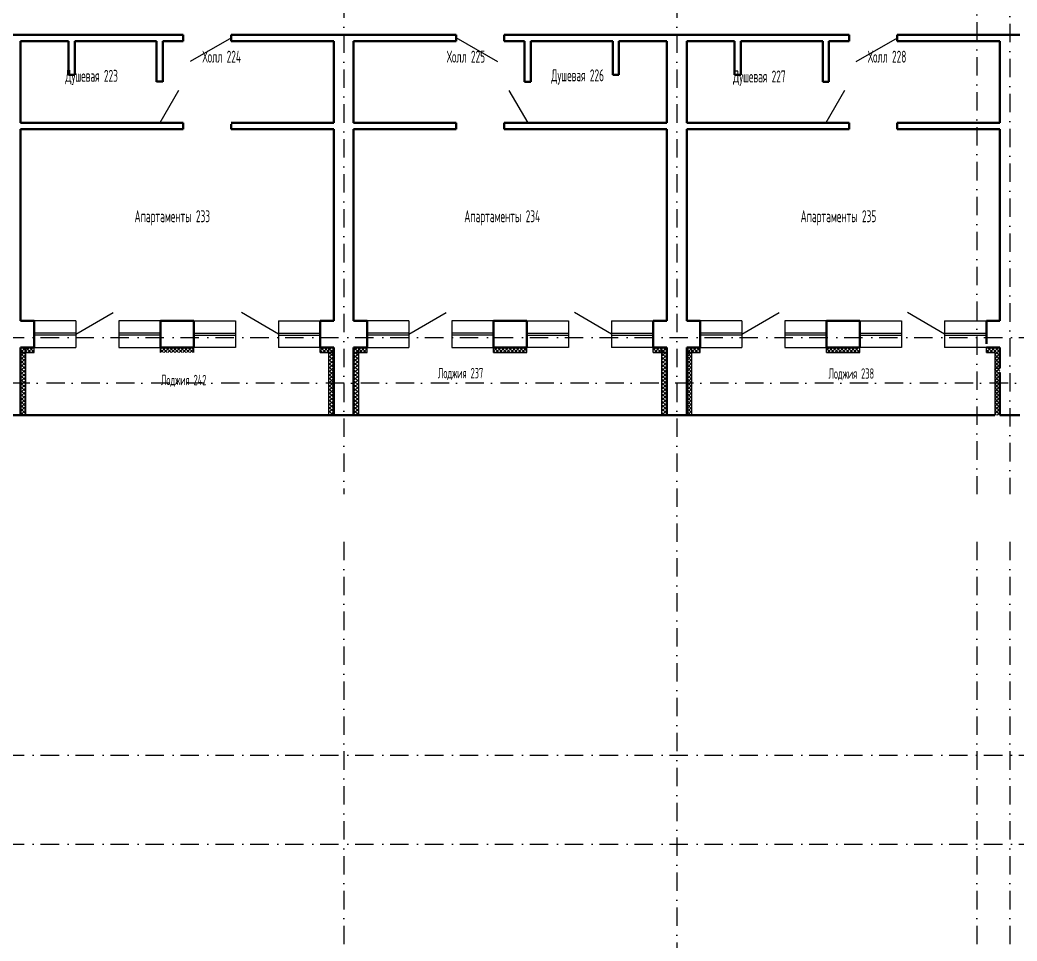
# Model space of a CAD drawing. Extents: x -1560602 to 321118, y -2308202 to -430103.
# Drawn here: x -1522153 to -1503020, y -2129783 to -2112099 of the extents above; entities that cross this region are included whole.
import ezdxf

# ---------------------------------------------------------------- set-up
doc = ezdxf.new("R2010")
doc.units = 0
doc.header["$MEASUREMENT"] = 0
doc.linetypes.add('Dot & Dashed', pattern=[670.277762, 352.777767, -176.388884, 0, -141.111112])
doc.linetypes.add('Штрихпунктирная', pattern=[0.670278, 0.352778, -0.176389, 0, -0.141111])
for name, color, linetype in [('Оси', 253, 'Dot & Dashed'), ('отделка', 240, 'CONTINUOUS'), ('Текст', 7, 'CONTINUOUS'), ('Утеплитель', 6, 'CONTINUOUS')]:
    doc.layers.add(name, color=color, linetype=linetype)
doc.layers.add('стены', color=5, linetype='CONTINUOUS', lineweight=50)
doc.styles.get("Standard").update_dxf_attribs({"font": 'spds.shx', "width": 0.7, "height": 250})

msp = doc.modelspace()

# ---------------------------------------------------------------- linework, layer by layer
at = {"layer": 'Оси', "color": 0, "linetype": 'Штрихпунктирная', "lineweight": -3, "ltscale": 1000}
for p, q in [((-1503789.3, -2077284.8), (-1503789.3, -2121201.6)), ((-1515939.3, -2106344.8), (-1515939.3, -2121201.6)), ((-1515939.3, -2106344.8), (-1515939.3, -2121201.6)), ((-1509549.3, -2106344.8), (-1509549.3, -2132549.8)), ((-1503159.3, -2109494.5), (-1503159.3, -2121201.6)), ((-1556614.6, -2118194.8), (-1502159.3, -2118194.8)), ((-1497159.3, -2119074.8), (-1556614.5, -2119074.8)), ((-1515939.3, -2122118), (-1515939.3, -2132549.8)), ((-1515939.3, -2122118), (-1515939.3, -2132549.8)), ((-1503789.3, -2122118), (-1503789.3, -2132576.5)), ((-1503159.3, -2122118), (-1503159.3, -2132561.7)), ((-1556614.6, -2126214.8), (-1479114.3, -2126214.8)), ((-1556614.6, -2127924.8), (-1479114.3, -2127924.8))]:
    msp.add_line(p, q, dxfattribs=at)
at = {"layer": 'отделка', "color": 0, "ltscale": 100}
for p, q in [((-1518090.7, -2112439.5), (-1518887.4, -2112899.5)), ((-1512982.6, -2112904.5), (-1513779.3, -2112444.5)), ((-1505319.3, -2112446.4), (-1506116.1, -2112906.4)), ((-1519110.5, -2113456.9), (-1519470.9, -2114074.5)), ((-1512769.7, -2113456.9), (-1512409.3, -2114074.5)), ((-1506330.5, -2113456.9), (-1506690.9, -2114074.5)), ((-1521079.3, -2118129.8), (-1520364.8, -2117717.3)), ((-1517189.3, -2118129.8), (-1517903.8, -2117717.3)), ((-1514689.3, -2118129.8), (-1513974.8, -2117717.3)), ((-1510799.3, -2118129.8), (-1511513.8, -2117717.3)), ((-1508299.3, -2118129.8), (-1507584.8, -2117717.3)), ((-1504409.3, -2118129.8), (-1505123.8, -2117717.3)), ((-1521079.3, -2117874.8), (-1521879.3, -2117874.8)), ((-1521079.3, -2117874.8), (-1521079.3, -2118384.8)), ((-1520254.3, -2117874.8), (-1520254.3, -2118384.8)), ((-1519454.3, -2117874.8), (-1520254.3, -2117874.8)), ((-1518814.3, -2117874.8), (-1518014.3, -2117874.8)), ((-1518014.3, -2117874.8), (-1518014.3, -2118384.8)), ((-1517189.3, -2117874.8), (-1517189.3, -2118384.8)), ((-1517189.3, -2117874.8), (-1516389.3, -2117874.8)), ((-1514689.3, -2117874.8), (-1515489.3, -2117874.8)), ((-1514689.3, -2117874.8), (-1514689.3, -2118384.8)), ((-1513864.3, -2117874.8), (-1513864.3, -2118384.8)), ((-1513064.3, -2117874.8), (-1513864.3, -2117874.8)), ((-1512424.3, -2117874.8), (-1511624.3, -2117874.8)), ((-1511624.3, -2117874.8), (-1511624.3, -2118384.8)), ((-1510799.3, -2117874.8), (-1510799.3, -2118384.8)), ((-1510799.3, -2117874.8), (-1509999.3, -2117874.8)), ((-1508299.3, -2117874.8), (-1509099.3, -2117874.8)), ((-1508299.3, -2117874.8), (-1508299.3, -2118384.8)), ((-1507474.3, -2117874.8), (-1507474.3, -2118384.8)), ((-1506674.3, -2117874.8), (-1507474.3, -2117874.8)), ((-1506034.3, -2117874.8), (-1505234.3, -2117874.8)), ((-1505234.3, -2117874.8), (-1505234.3, -2118384.8)), ((-1504409.3, -2117874.8), (-1504409.3, -2118384.8)), ((-1504409.3, -2117874.8), (-1503609.3, -2117874.8)), ((-1521079.3, -2118109.8), (-1521879.3, -2118109.8)), ((-1521079.3, -2118149.8), (-1521879.3, -2118149.8)), ((-1519454.3, -2118109.8), (-1520254.3, -2118109.8)), ((-1519454.3, -2118149.8), (-1520254.3, -2118149.8)), ((-1518814.3, -2118109.8), (-1518014.3, -2118109.8)), ((-1518814.3, -2118149.8), (-1518014.3, -2118149.8)), ((-1517189.3, -2118109.8), (-1516389.3, -2118109.8)), ((-1517189.3, -2118149.8), (-1516389.3, -2118149.8)), ((-1514689.3, -2118109.8), (-1515489.3, -2118109.8)), ((-1514689.3, -2118149.8), (-1515489.3, -2118149.8)), ((-1513064.3, -2118109.8), (-1513864.3, -2118109.8)), ((-1513064.3, -2118149.8), (-1513864.3, -2118149.8)), ((-1512424.3, -2118109.8), (-1511624.3, -2118109.8)), ((-1512424.3, -2118149.8), (-1511624.3, -2118149.8)), ((-1510799.3, -2118109.8), (-1509999.3, -2118109.8)), ((-1510799.3, -2118149.8), (-1509999.3, -2118149.8)), ((-1508299.3, -2118109.8), (-1509099.3, -2118109.8)), ((-1508299.3, -2118149.8), (-1509099.3, -2118149.8)), ((-1506674.3, -2118109.8), (-1507474.3, -2118109.8)), ((-1506674.3, -2118149.8), (-1507474.3, -2118149.8)), ((-1506034.3, -2118109.8), (-1505234.3, -2118109.8)), ((-1506034.3, -2118149.8), (-1505234.3, -2118149.8)), ((-1504409.3, -2118109.8), (-1503609.3, -2118109.8)), ((-1504409.3, -2118149.8), (-1503609.3, -2118149.8)), ((-1521879.3, -2118384.8), (-1521079.3, -2118384.8)), ((-1520254.3, -2118384.8), (-1519454.3, -2118384.8)), ((-1518014.3, -2118384.8), (-1518814.3, -2118384.8)), ((-1516389.3, -2118384.8), (-1517189.3, -2118384.8)), ((-1515489.3, -2118384.8), (-1514689.3, -2118384.8)), ((-1513864.3, -2118384.8), (-1513064.3, -2118384.8)), ((-1511624.3, -2118384.8), (-1512424.3, -2118384.8)), ((-1509999.3, -2118384.8), (-1510799.3, -2118384.8)), ((-1509099.3, -2118384.8), (-1508299.3, -2118384.8)), ((-1507474.3, -2118384.8), (-1506674.3, -2118384.8)), ((-1505234.3, -2118384.8), (-1506034.3, -2118384.8)), ((-1503609.3, -2118384.8), (-1504409.3, -2118384.8))]:
    msp.add_line(p, q, dxfattribs=at)
at = {"layer": 'стены', "color": 0, "linetype": 'Continuous'}
for p, q in [((-1522139.3, -2112384.5), (-1525639.3, -2112384.5)), ((-1519019.3, -2112384.5), (-1522139.3, -2112384.5)), ((-1516129.3, -2112384.5), (-1518099.3, -2112384.5)), ((-1513779.3, -2112384.5), (-1516129.3, -2112384.5)), ((-1516129.3, -2112384.5), (-1516129.3, -2112384.5)), ((-1509739.3, -2112384.5), (-1512859.3, -2112384.5)), ((-1506239.3, -2112384.5), (-1509739.3, -2112384.5)), ((-1502969.3, -2112384.5), (-1505319.3, -2112384.5)), ((-1522139.3, -2114074.5), (-1522139.3, -2112504.5)), ((-1522139.3, -2112504.5), (-1521219.3, -2112504.5)), ((-1522139.3, -2114051.5), (-1522139.3, -2112527.5)), ((-1521242.3, -2112504.5), (-1522116.3, -2112504.5)), ((-1521219.3, -2112504.5), (-1521219.3, -2113154.5)), ((-1521099.3, -2113154.5), (-1521099.3, -2112504.5)), ((-1521099.3, -2112504.5), (-1519529.3, -2112504.5)), ((-1519529.3, -2112504.5), (-1519529.3, -2113284.5)), ((-1519409.3, -2113284.5), (-1519409.3, -2112504.5)), ((-1519409.3, -2112504.5), (-1519019.3, -2112504.5)), ((-1518099.3, -2112504.5), (-1516129.3, -2112504.5)), ((-1516129.3, -2112504.5), (-1516129.3, -2114074.5)), ((-1515749.3, -2112504.5), (-1513779.3, -2112504.5)), ((-1515749.3, -2114074.5), (-1515749.3, -2112504.5)), ((-1512859.3, -2112504.5), (-1512469.3, -2112504.5)), ((-1512469.3, -2112504.5), (-1512469.3, -2113284.5)), ((-1512349.3, -2113284.5), (-1512349.3, -2112504.5)), ((-1512349.3, -2112504.5), (-1510779.3, -2112504.5)), ((-1510779.3, -2112504.5), (-1510779.3, -2113154.5)), ((-1510659.3, -2113154.5), (-1510659.3, -2112504.5)), ((-1510659.3, -2112504.5), (-1509739.3, -2112504.5)), ((-1510636.4, -2112504.5), (-1509762.4, -2112504.5)), ((-1509739.4, -2114051.5), (-1509739.4, -2112527.5)), ((-1509739.3, -2112504.5), (-1509739.3, -2114074.5)), ((-1509359.3, -2114074.5), (-1509359.3, -2112504.5)), ((-1509359.3, -2112504.5), (-1508439.3, -2112504.5)), ((-1509359.3, -2114051.5), (-1509359.3, -2112527.5)), ((-1508462.3, -2112504.5), (-1509336.3, -2112504.5)), ((-1508439.3, -2112504.5), (-1508439.3, -2113154.5)), ((-1508319.3, -2113154.5), (-1508319.3, -2112504.5)), ((-1508319.3, -2112504.5), (-1506749.3, -2112504.5)), ((-1506749.3, -2112504.5), (-1506749.3, -2113284.5)), ((-1506629.3, -2113284.5), (-1506629.3, -2112504.5)), ((-1506629.3, -2112504.5), (-1506239.3, -2112504.5)), ((-1505319.3, -2112504.5), (-1503349.3, -2112504.5)), ((-1503349.3, -2112504.5), (-1503349.3, -2114074.5)), ((-1521219.3, -2113154.5), (-1521099.3, -2113154.5)), ((-1510779.3, -2113154.5), (-1510659.3, -2113154.5)), ((-1508439.3, -2113154.5), (-1508319.3, -2113154.5)), ((-1519529.3, -2114074.5), (-1522139.3, -2114074.5)), ((-1519019.3, -2114074.5), (-1519529.3, -2114074.5)), ((-1519019.3, -2114099.5), (-1519019.3, -2114074.5)), ((-1519019.3, -2114099.5), (-1519019.3, -2114194.5)), ((-1516129.3, -2114074.5), (-1518099.3, -2114074.5)), ((-1518099.3, -2114099.5), (-1518099.3, -2114194.5)), ((-1513779.3, -2114074.5), (-1515749.3, -2114074.5)), ((-1513779.3, -2114074.5), (-1513779.3, -2114194.5)), ((-1513779.3, -2114074.5), (-1513779.3, -2114074.5)), ((-1509739.3, -2114074.5), (-1512859.3, -2114074.5)), ((-1512469.3, -2114074.5), (-1512859.3, -2114074.5)), ((-1512859.3, -2114074.5), (-1512859.3, -2114194.5)), ((-1512859.3, -2114074.5), (-1512859.3, -2114074.5)), ((-1506749.3, -2114074.5), (-1509359.3, -2114074.5)), ((-1506239.3, -2114074.5), (-1506629.3, -2114074.5)), ((-1506239.3, -2114099.5), (-1506239.3, -2114074.5)), ((-1506239.3, -2114099.5), (-1506239.3, -2114194.5)), ((-1503349.3, -2114074.5), (-1505319.3, -2114074.5)), ((-1505319.3, -2114099.5), (-1505319.3, -2114074.5)), ((-1505319.3, -2114099.5), (-1505319.3, -2114194.5)), ((-1522139.3, -2117874.8), (-1522139.3, -2114194.5)), ((-1522139.3, -2114194.5), (-1519019.3, -2114194.5)), ((-1518099.3, -2114194.5), (-1516129.3, -2114194.5)), ((-1516129.3, -2114194.5), (-1516129.3, -2117874.8)), ((-1515749.3, -2114194.5), (-1513779.3, -2114194.5)), ((-1515749.3, -2117874.8), (-1515749.3, -2114194.5)), ((-1512859.3, -2114194.5), (-1509739.3, -2114194.5)), ((-1509739.3, -2114194.5), (-1509739.3, -2117874.8)), ((-1509359.3, -2117874.8), (-1509359.3, -2114194.5)), ((-1509359.3, -2114194.5), (-1506239.3, -2114194.5)), ((-1505319.3, -2114194.5), (-1503349.3, -2114194.5)), ((-1503349.3, -2114194.5), (-1503349.3, -2117874.8)), ((-1521879.3, -2117874.8), (-1522139.3, -2117874.8)), ((-1521879.3, -2118314.8), (-1521879.3, -2117874.8)), ((-1519454.3, -2118314.8), (-1519454.3, -2117874.8)), ((-1518814.3, -2117874.8), (-1519454.3, -2117874.8)), ((-1518814.3, -2118314.8), (-1518814.3, -2117874.8)), ((-1516389.3, -2118314.8), (-1516389.3, -2117874.8)), ((-1516129.3, -2117874.8), (-1516389.3, -2117874.8)), ((-1515489.3, -2117874.8), (-1515749.3, -2117874.8)), ((-1515489.3, -2118314.8), (-1515489.3, -2117874.8)), ((-1513064.3, -2118314.8), (-1513064.3, -2117874.8)), ((-1512424.3, -2117874.8), (-1513064.3, -2117874.8)), ((-1512424.3, -2118314.8), (-1512424.3, -2117874.8)), ((-1509999.3, -2118314.8), (-1509999.3, -2117874.8)), ((-1509739.3, -2117874.8), (-1509999.3, -2117874.8)), ((-1509099.3, -2117874.8), (-1509359.3, -2117874.8)), ((-1509099.3, -2118314.8), (-1509099.3, -2117874.8)), ((-1506674.3, -2118314.8), (-1506674.3, -2117874.8)), ((-1506034.3, -2117874.8), (-1506674.3, -2117874.8)), ((-1506034.3, -2118314.8), (-1506034.3, -2117874.8)), ((-1503609.3, -2118314.8), (-1503609.3, -2117874.8)), ((-1503349.3, -2117874.8), (-1503609.3, -2117874.8)), ((-1521879.3, -2118384.8), (-1521879.3, -2118314.8)), ((-1521879.3, -2118384.8), (-1521879.3, -2118314.8)), ((-1519454.3, -2118384.8), (-1519454.3, -2118314.8)), ((-1519454.3, -2118384.8), (-1519454.3, -2118314.8)), ((-1518814.3, -2118384.8), (-1518814.3, -2118314.8)), ((-1518814.3, -2118384.8), (-1518814.3, -2118314.8)), ((-1516389.3, -2118384.8), (-1516389.3, -2118314.8)), ((-1516389.3, -2118384.8), (-1516389.3, -2118314.8)), ((-1515489.3, -2118384.8), (-1515489.3, -2118314.8)), ((-1515489.3, -2118384.8), (-1515489.3, -2118314.8)), ((-1513064.3, -2118384.8), (-1513064.3, -2118314.8)), ((-1513064.3, -2118384.8), (-1513064.3, -2118314.8)), ((-1512424.3, -2118384.8), (-1512424.3, -2118314.8)), ((-1512424.3, -2118384.8), (-1512424.3, -2118314.8)), ((-1509999.3, -2118384.8), (-1509999.3, -2118314.8)), ((-1509999.3, -2118384.8), (-1509999.3, -2118314.8)), ((-1509099.3, -2118384.8), (-1509099.3, -2118314.8)), ((-1509099.3, -2118384.8), (-1509099.3, -2118314.8)), ((-1506674.3, -2118384.8), (-1506674.3, -2118314.8)), ((-1506674.3, -2118384.8), (-1506674.3, -2118314.8)), ((-1506034.3, -2118384.8), (-1506034.3, -2118314.8)), ((-1506034.3, -2118384.8), (-1506034.3, -2118314.8)), ((-1522139.3, -2118384.8), (-1522139.3, -2119684.8)), ((-1522139.3, -2118384.8), (-1521879.3, -2118384.8)), ((-1522139.3, -2118384.8), (-1522139.3, -2118384.8)), ((-1519454.3, -2118384.8), (-1518814.3, -2118384.8)), ((-1516389.3, -2118384.8), (-1516129.3, -2118384.8)), ((-1516129.3, -2118384.8), (-1516129.3, -2119684.8)), ((-1516129.3, -2118384.8), (-1516129.3, -2118384.8)), ((-1515749.3, -2118384.8), (-1515749.3, -2119684.8)), ((-1515749.3, -2118384.8), (-1515489.3, -2118384.8)), ((-1515749.3, -2118384.8), (-1515749.3, -2118384.8)), ((-1513064.3, -2118384.8), (-1512424.3, -2118384.8)), ((-1509999.3, -2118384.8), (-1509739.3, -2118384.8)), ((-1509739.3, -2118384.8), (-1509739.3, -2119684.8)), ((-1509359.3, -2118384.8), (-1509359.3, -2119684.8)), ((-1509359.3, -2118384.8), (-1509099.3, -2118384.8)), ((-1506674.3, -2118384.8), (-1506034.3, -2118384.8)), ((-1503609.3, -2118384.8), (-1503349.3, -2118384.8)), ((-1503349.3, -2118384.8), (-1503349.3, -2118784.8)), ((-1503349.3, -2118867.6), (-1503349.3, -2119684.8)), ((-1522619.3, -2119684.8), (-1522039.3, -2119684.8)), ((-1516229.3, -2119684.8), (-1522039.3, -2119684.8)), ((-1516229.3, -2119684.8), (-1515649.3, -2119684.8)), ((-1509839.3, -2119684.8), (-1515649.3, -2119684.8)), ((-1509839.3, -2119684.8), (-1509259.3, -2119684.8)), ((-1503449.3, -2119684.8), (-1509259.3, -2119684.8)), ((-1503349.3, -2119684.8), (-1502969.3, -2119684.8))]:
    msp.add_line(p, q, dxfattribs=at)
at = {"layer": 'стены', "color": 0, "ltscale": 100}
for p, q in [((-1519019.3, -2112384.5), (-1519019.3, -2112504.5)), ((-1518099.3, -2112384.5), (-1518099.3, -2112504.5)), ((-1513779.3, -2112384.5), (-1513779.3, -2112504.5)), ((-1512859.3, -2112384.5), (-1512859.3, -2112504.5)), ((-1506239.3, -2112504.5), (-1506239.3, -2112384.5)), ((-1505319.3, -2112384.5), (-1505319.3, -2112504.5)), ((-1519529.3, -2113284.1), (-1519409.3, -2113284.1)), ((-1512469.3, -2113284.5), (-1512349.3, -2113284.5)), ((-1506749.3, -2113284.5), (-1506629.3, -2113284.5)), ((-1519529.3, -2114074.1), (-1519409.3, -2114074.1)), ((-1512469.3, -2114074.5), (-1512349.3, -2114074.5)), ((-1506749.3, -2114074.5), (-1506629.3, -2114074.5))]:
    msp.add_line(p, q, dxfattribs=at)
at = {"layer": 'Утеплитель', "color": 0, "linetype": 'Continuous'}
for p, q in [((-1522139.3, -2118412.4), (-1522111.7, -2118384.8)), ((-1522139.3, -2118483.1), (-1522041, -2118384.8)), ((-1522139.3, -2118412.4), (-1522111.7, -2118384.8)), ((-1522139.3, -2118483.1), (-1522041, -2118384.8)), ((-1522082.5, -2118484.8), (-1522139.3, -2118427.9)), ((-1522039.3, -2118527.9), (-1522139.3, -2118427.9)), ((-1522139.3, -2118553.8), (-1522039.3, -2118453.8)), ((-1522139.3, -2118484.8), (-1521879.3, -2118484.8)), ((-1522039.3, -2118598.7), (-1522139.3, -2118498.7)), ((-1522139.3, -2118624.5), (-1522039.3, -2118524.5)), ((-1522011.7, -2118484.8), (-1522111.7, -2118384.8)), ((-1522039.3, -2118457.2), (-1522111.7, -2118384.8)), ((-1522070.3, -2118484.8), (-1521970.3, -2118384.8)), ((-1521941, -2118484.8), (-1522041, -2118384.8)), ((-1522039.3, -2118386.5), (-1522041, -2118384.8)), ((-1522039.3, -2119684.8), (-1522039.3, -2118384.8)), ((-1521999.6, -2118484.8), (-1521899.6, -2118384.8)), ((-1521879.3, -2118475.8), (-1521970.3, -2118384.8)), ((-1521928.9, -2118484.8), (-1521879.3, -2118435.2)), ((-1521879.3, -2118405.1), (-1521899.6, -2118384.8)), ((-1521879.3, -2118484.8), (-1521879.3, -2118384.8)), ((-1519454.3, -2118484.8), (-1519454.3, -2118384.8)), ((-1519454.3, -2118414.4), (-1519424.7, -2118384.8)), ((-1519395.5, -2118484.8), (-1519454.3, -2118425.9)), ((-1519454, -2118484.8), (-1519354, -2118384.8)), ((-1519324.7, -2118484.8), (-1519424.7, -2118384.8)), ((-1519383.3, -2118484.8), (-1519283.3, -2118384.8)), ((-1519254, -2118484.8), (-1519354, -2118384.8)), ((-1519312.6, -2118484.8), (-1519212.6, -2118384.8)), ((-1519183.3, -2118484.8), (-1519283.3, -2118384.8)), ((-1519241.9, -2118484.8), (-1519141.9, -2118384.8)), ((-1519112.6, -2118484.8), (-1519212.6, -2118384.8)), ((-1519171.2, -2118484.8), (-1519071.2, -2118384.8)), ((-1519041.9, -2118484.8), (-1519141.9, -2118384.8)), ((-1519100.5, -2118484.8), (-1519000.5, -2118384.8)), ((-1518971.2, -2118484.8), (-1519071.2, -2118384.8)), ((-1519029.8, -2118484.8), (-1518929.8, -2118384.8)), ((-1518900.5, -2118484.8), (-1519000.5, -2118384.8)), ((-1518959.1, -2118484.8), (-1518859.1, -2118384.8)), ((-1518829.8, -2118484.8), (-1518929.8, -2118384.8)), ((-1518888.3, -2118484.8), (-1518814.3, -2118410.8)), ((-1518814.3, -2118429.5), (-1518859.1, -2118384.8)), ((-1518817.6, -2118484.8), (-1518814.3, -2118481.5)), ((-1518814.3, -2118484.8), (-1518814.3, -2118384.8)), ((-1516389.3, -2118484.8), (-1516389.3, -2118384.8)), ((-1516389.3, -2118389.9), (-1516384.2, -2118384.8)), ((-1516389.3, -2118460.6), (-1516313.5, -2118384.8)), ((-1516354.9, -2118484.8), (-1516389.3, -2118450.4)), ((-1516389.3, -2118484.8), (-1516129.3, -2118484.8)), ((-1516284.2, -2118484.8), (-1516384.2, -2118384.8)), ((-1516342.8, -2118484.8), (-1516242.8, -2118384.8)), ((-1516213.5, -2118484.8), (-1516313.5, -2118384.8)), ((-1516272, -2118484.8), (-1516172, -2118384.8)), ((-1516142.8, -2118484.8), (-1516242.8, -2118384.8)), ((-1516229.3, -2118384.8), (-1516229.3, -2119684.8)), ((-1516229.3, -2118442.1), (-1516172, -2118384.8)), ((-1516129.3, -2118498.2), (-1516229.3, -2118398.2)), ((-1516229.3, -2118512.8), (-1516129.3, -2118412.8)), ((-1516129.3, -2118569), (-1516229.3, -2118469)), ((-1516229.3, -2118583.5), (-1516129.3, -2118483.5)), ((-1516129.3, -2118639.7), (-1516229.3, -2118539.7)), ((-1516229.3, -2118654.2), (-1516129.3, -2118554.2)), ((-1516201.3, -2118484.8), (-1516129.3, -2118412.8)), ((-1516129.3, -2118427.5), (-1516172, -2118384.8)), ((-1516129.3, -2118427.5), (-1516172, -2118384.8)), ((-1516130.6, -2118484.8), (-1516129.3, -2118483.5)), ((-1515749.3, -2118386.3), (-1515747.8, -2118384.8)), ((-1515749.3, -2118457), (-1515677.1, -2118384.8)), ((-1515749.3, -2118386.3), (-1515747.8, -2118384.8)), ((-1515749.3, -2118457), (-1515677.1, -2118384.8)), ((-1515749.3, -2118527.8), (-1515649.3, -2118427.8)), ((-1515718.5, -2118484.8), (-1515749.3, -2118454)), ((-1515649.3, -2118554), (-1515749.3, -2118454)), ((-1515749.3, -2118484.8), (-1515489.3, -2118484.8)), ((-1515749.3, -2118598.5), (-1515649.3, -2118498.5)), ((-1515649.3, -2118624.7), (-1515749.3, -2118524.7)), ((-1515647.8, -2118484.8), (-1515747.8, -2118384.8)), ((-1515649.3, -2118483.3), (-1515747.8, -2118384.8)), ((-1515706.4, -2118484.8), (-1515606.4, -2118384.8)), ((-1515577.1, -2118484.8), (-1515677.1, -2118384.8)), ((-1515649.3, -2118412.6), (-1515677.1, -2118384.8)), ((-1515649.3, -2119684.8), (-1515649.3, -2118384.8)), ((-1515635.7, -2118484.8), (-1515535.7, -2118384.8)), ((-1515506.4, -2118484.8), (-1515606.4, -2118384.8)), ((-1515564.9, -2118484.8), (-1515489.3, -2118409.2)), ((-1515489.3, -2118431.1), (-1515535.7, -2118384.8)), ((-1515494.2, -2118484.8), (-1515489.3, -2118479.9)), ((-1515489.3, -2118484.8), (-1515489.3, -2118384.8)), ((-1513064.3, -2118484.8), (-1513064.3, -2118384.8)), ((-1513064.3, -2118388.3), (-1513060.8, -2118384.8)), ((-1513064.3, -2118459), (-1512990.1, -2118384.8)), ((-1513031.5, -2118484.8), (-1513064.3, -2118452)), ((-1513064.3, -2118484.8), (-1512424.3, -2118484.8)), ((-1512960.8, -2118484.8), (-1513060.8, -2118384.8)), ((-1513019.4, -2118484.8), (-1512919.4, -2118384.8)), ((-1512890.1, -2118484.8), (-1512990.1, -2118384.8)), ((-1512948.6, -2118484.8), (-1512848.6, -2118384.8)), ((-1512819.4, -2118484.8), (-1512919.4, -2118384.8)), ((-1512877.9, -2118484.8), (-1512777.9, -2118384.8)), ((-1512748.6, -2118484.8), (-1512848.6, -2118384.8)), ((-1512807.2, -2118484.8), (-1512707.2, -2118384.8)), ((-1512677.9, -2118484.8), (-1512777.9, -2118384.8)), ((-1512736.5, -2118484.8), (-1512636.5, -2118384.8)), ((-1512607.2, -2118484.8), (-1512707.2, -2118384.8)), ((-1512665.8, -2118484.8), (-1512565.8, -2118384.8)), ((-1512536.5, -2118484.8), (-1512636.5, -2118384.8)), ((-1512595.1, -2118484.8), (-1512495.1, -2118384.8)), ((-1512465.8, -2118484.8), (-1512565.8, -2118384.8)), ((-1512524.4, -2118484.8), (-1512424.4, -2118384.8)), ((-1512424.3, -2118455.6), (-1512495.1, -2118384.8)), ((-1512453.7, -2118484.8), (-1512424.3, -2118455.4)), ((-1512424.3, -2118384.9), (-1512424.4, -2118384.8)), ((-1512424.3, -2118484.8), (-1512424.3, -2118384.8)), ((-1509999.3, -2118484.8), (-1509999.3, -2118384.8)), ((-1509999.3, -2118434.6), (-1509949.5, -2118384.8)), ((-1509920.2, -2118484.8), (-1509999.3, -2118405.7)), ((-1509990.9, -2118484.8), (-1509999.3, -2118476.4)), ((-1509999.3, -2118484.8), (-1509739.3, -2118484.8)), ((-1509978.8, -2118484.8), (-1509878.8, -2118384.8)), ((-1509849.5, -2118484.8), (-1509949.5, -2118384.8)), ((-1509908.1, -2118484.8), (-1509808.1, -2118384.8)), ((-1509778.8, -2118484.8), (-1509878.8, -2118384.8)), ((-1509839.3, -2118384.8), (-1509839.3, -2119684.8)), ((-1509839.3, -2118416), (-1509808.1, -2118384.8)), ((-1509839.3, -2118486.7), (-1509739.3, -2118386.7)), ((-1509739.3, -2118524.3), (-1509839.3, -2118424.3)), ((-1509839.3, -2118557.4), (-1509739.3, -2118457.4)), ((-1509739.3, -2118595), (-1509839.3, -2118495)), ((-1509839.3, -2118628.2), (-1509739.3, -2118528.2)), ((-1509837.4, -2118484.8), (-1509739.3, -2118386.7)), ((-1509739.3, -2118453.6), (-1509808.1, -2118384.8)), ((-1509739.3, -2118453.6), (-1509808.1, -2118384.8)), ((-1509766.7, -2118484.8), (-1509739.3, -2118457.4)), ((-1509359.3, -2118431), (-1509313.1, -2118384.8)), ((-1509359.3, -2118431), (-1509313.1, -2118384.8)), ((-1509359.3, -2118501.7), (-1509259.3, -2118401.7)), ((-1509283.8, -2118484.8), (-1509359.3, -2118409.3)), ((-1509259.3, -2118509.3), (-1509359.3, -2118409.3)), ((-1509359.3, -2118572.4), (-1509259.3, -2118472.4)), ((-1509354.5, -2118484.8), (-1509359.3, -2118480)), ((-1509259.3, -2118580), (-1509359.3, -2118480)), ((-1509359.3, -2118484.8), (-1509099.3, -2118484.8)), ((-1509359.3, -2118643.1), (-1509259.3, -2118543.1)), ((-1509259.3, -2118650.7), (-1509359.3, -2118550.7)), ((-1509342.4, -2118484.8), (-1509242.4, -2118384.8)), ((-1509213.1, -2118484.8), (-1509313.1, -2118384.8)), ((-1509259.3, -2118438.6), (-1509313.1, -2118384.8)), ((-1509271.7, -2118484.8), (-1509171.7, -2118384.8)), ((-1509259.3, -2119684.8), (-1509259.3, -2118384.8)), ((-1509142.4, -2118484.8), (-1509242.4, -2118384.8)), ((-1509201, -2118484.8), (-1509101, -2118384.8)), ((-1509099.3, -2118457.2), (-1509171.7, -2118384.8)), ((-1509130.3, -2118484.8), (-1509099.3, -2118453.8)), ((-1509099.3, -2118386.5), (-1509101, -2118384.8)), ((-1509099.3, -2118484.8), (-1509099.3, -2118384.8)), ((-1506674.3, -2118484.8), (-1506674.3, -2118384.8)), ((-1506674.3, -2118433), (-1506626.1, -2118384.8)), ((-1506596.8, -2118484.8), (-1506674.3, -2118407.3)), ((-1506667.5, -2118484.8), (-1506674.3, -2118478)), ((-1506674.3, -2118484.8), (-1506034.3, -2118484.8)), ((-1506655.4, -2118484.8), (-1506555.4, -2118384.8)), ((-1506526.1, -2118484.8), (-1506626.1, -2118384.8)), ((-1506584.7, -2118484.8), (-1506484.7, -2118384.8)), ((-1506455.4, -2118484.8), (-1506555.4, -2118384.8)), ((-1506514, -2118484.8), (-1506414, -2118384.8)), ((-1506384.7, -2118484.8), (-1506484.7, -2118384.8)), ((-1506443.3, -2118484.8), (-1506343.3, -2118384.8)), ((-1506314, -2118484.8), (-1506414, -2118384.8)), ((-1506372.6, -2118484.8), (-1506272.6, -2118384.8)), ((-1506243.3, -2118484.8), (-1506343.3, -2118384.8)), ((-1506301.8, -2118484.8), (-1506201.8, -2118384.8)), ((-1506172.6, -2118484.8), (-1506272.6, -2118384.8)), ((-1506231.1, -2118484.8), (-1506131.1, -2118384.8)), ((-1506101.8, -2118484.8), (-1506201.8, -2118384.8)), ((-1506160.4, -2118484.8), (-1506060.4, -2118384.8)), ((-1506034.3, -2118481.6), (-1506131.1, -2118384.8)), ((-1506089.7, -2118484.8), (-1506034.3, -2118429.4)), ((-1506034.3, -2118410.9), (-1506060.4, -2118384.8)), ((-1506034.3, -2118484.8), (-1506034.3, -2118384.8)), ((-1503609.3, -2118484.8), (-1503609.3, -2118384.8)), ((-1503609.3, -2118408.6), (-1503585.5, -2118384.8)), ((-1503609.3, -2118479.3), (-1503514.8, -2118384.8)), ((-1503556.3, -2118484.8), (-1503609.3, -2118431.7)), ((-1503609.3, -2118484.8), (-1503449.3, -2118484.8)), ((-1503485.5, -2118484.8), (-1503585.5, -2118384.8)), ((-1503544.1, -2118484.8), (-1503449.3, -2118390)), ((-1503449.3, -2118450.3), (-1503514.8, -2118384.8)), ((-1503473.4, -2118484.8), (-1503449.3, -2118460.7)), ((-1503449.3, -2118390), (-1503444.1, -2118384.8)), ((-1503449.3, -2118460.7), (-1503373.4, -2118384.8)), ((-1503434.1, -2118465.5), (-1503449.3, -2118450.3)), ((-1503449.3, -2118484.8), (-1503449.3, -2118784.8)), ((-1503449.3, -2118531.4), (-1503402.7, -2118484.8)), ((-1503449.3, -2118602.1), (-1503349.3, -2118502.1)), ((-1503349.3, -2118621), (-1503449.3, -2118521)), ((-1503403, -2118425.9), (-1503444.1, -2118384.8)), ((-1503414.8, -2118484.8), (-1503434.1, -2118465.5)), ((-1503349.3, -2118550.3), (-1503414.8, -2118484.8)), ((-1503349.3, -2118479.6), (-1503403, -2118425.9)), ((-1503402.7, -2118484.8), (-1503349.3, -2118431.4)), ((-1503371.9, -2118386.4), (-1503373.4, -2118384.8)), ((-1503349.3, -2118408.9), (-1503371.9, -2118386.4)), ((-1522039.3, -2118669.4), (-1522139.3, -2118569.4)), ((-1522139.3, -2118695.2), (-1522039.3, -2118595.2)), ((-1522039.3, -2118740.1), (-1522139.3, -2118640.1)), ((-1522139.3, -2118765.9), (-1522039.3, -2118665.9)), ((-1522039.3, -2118810.8), (-1522139.3, -2118710.8)), ((-1522139.3, -2118836.6), (-1522039.3, -2118736.6)), ((-1516129.3, -2118710.4), (-1516229.3, -2118610.4)), ((-1516229.3, -2118724.9), (-1516129.3, -2118624.9)), ((-1516129.3, -2118781.1), (-1516229.3, -2118681.1)), ((-1516229.3, -2118795.6), (-1516129.3, -2118695.6)), ((-1516129.3, -2118851.8), (-1516229.3, -2118751.8)), ((-1515749.3, -2118669.2), (-1515649.3, -2118569.2)), ((-1515649.3, -2118695.4), (-1515749.3, -2118595.4)), ((-1515749.3, -2118739.9), (-1515649.3, -2118639.9)), ((-1515649.3, -2118766.1), (-1515749.3, -2118666.1)), ((-1515749.3, -2118810.6), (-1515649.3, -2118710.6)), ((-1515649.3, -2118836.8), (-1515749.3, -2118736.8)), ((-1509739.3, -2118665.7), (-1509839.3, -2118565.7)), ((-1509839.3, -2118698.9), (-1509739.3, -2118598.9)), ((-1509739.3, -2118736.4), (-1509839.3, -2118636.4)), ((-1509839.3, -2118769.6), (-1509739.3, -2118669.6)), ((-1509739.3, -2118807.1), (-1509839.3, -2118707.1)), ((-1509839.3, -2118840.3), (-1509739.3, -2118740.3)), ((-1509359.3, -2118713.8), (-1509259.3, -2118613.8)), ((-1509259.3, -2118721.4), (-1509359.3, -2118621.4)), ((-1509359.3, -2118784.6), (-1509259.3, -2118684.6)), ((-1509259.3, -2118792.2), (-1509359.3, -2118692.2)), ((-1503449.3, -2118672.8), (-1503349.3, -2118572.8)), ((-1503349.3, -2118691.7), (-1503449.3, -2118591.7)), ((-1503449.3, -2118743.5), (-1503349.3, -2118643.5)), ((-1503349.3, -2118762.5), (-1503449.3, -2118662.5)), ((-1503397.7, -2118784.8), (-1503449.3, -2118733.2)), ((-1503419.9, -2118784.8), (-1503349.3, -2118714.3)), ((-1522039.3, -2118881.5), (-1522139.3, -2118781.5)), ((-1522139.3, -2118907.3), (-1522039.3, -2118807.3)), ((-1522039.3, -2118952.2), (-1522139.3, -2118852.2)), ((-1522139.3, -2118978.1), (-1522039.3, -2118878.1)), ((-1522039.3, -2119022.9), (-1522139.3, -2118922.9)), ((-1516229.3, -2118866.3), (-1516129.3, -2118766.3)), ((-1516129.3, -2118922.5), (-1516229.3, -2118822.5)), ((-1516229.3, -2118937), (-1516129.3, -2118837)), ((-1516129.3, -2118993.2), (-1516229.3, -2118893.2)), ((-1516229.3, -2119007.8), (-1516129.3, -2118907.8)), ((-1515749.3, -2118881.3), (-1515649.3, -2118781.3)), ((-1515649.3, -2118907.5), (-1515749.3, -2118807.5)), ((-1515749.3, -2118952), (-1515649.3, -2118852)), ((-1515649.3, -2118978.2), (-1515749.3, -2118878.2)), ((-1515749.3, -2119022.7), (-1515649.3, -2118922.7)), ((-1509739.3, -2118877.8), (-1509839.3, -2118777.8)), ((-1509839.3, -2118911), (-1509739.3, -2118811)), ((-1509739.3, -2118948.5), (-1509839.3, -2118848.5)), ((-1509839.3, -2118981.7), (-1509739.3, -2118881.7)), ((-1509739.3, -2119019.3), (-1509839.3, -2118919.3)), ((-1509359.3, -2118855.3), (-1509259.3, -2118755.3)), ((-1509259.3, -2118862.9), (-1509359.3, -2118762.9)), ((-1509359.3, -2118926), (-1509259.3, -2118826)), ((-1509259.3, -2118933.6), (-1509359.3, -2118833.6)), ((-1509359.3, -2118996.7), (-1509259.3, -2118896.7)), ((-1509259.3, -2119004.3), (-1509359.3, -2118904.3)), ((-1503449.3, -2118784.8), (-1503449.3, -2119684.8)), ((-1503449.3, -2118784.8), (-1503349.3, -2118784.8)), ((-1503449.3, -2118784.8), (-1503349.3, -2118784.8)), ((-1503449.3, -2118814.3), (-1503433.2, -2118798.1)), ((-1503349.3, -2118903.9), (-1503449.3, -2118803.9)), ((-1503449.3, -2118885), (-1503394.5, -2118830.2)), ((-1503449.3, -2118955.7), (-1503355.8, -2118862.2)), ((-1503349.3, -2118974.6), (-1503449.3, -2118874.6)), ((-1503449.3, -2119026.4), (-1503349.3, -2118926.4)), ((-1503349.3, -2119045.3), (-1503449.3, -2118945.3)), ((-1503433.2, -2118798.1), (-1503419.9, -2118784.8)), ((-1503349.3, -2118833.2), (-1503397.7, -2118784.8)), ((-1503394.5, -2118830.2), (-1503349.3, -2118785)), ((-1503355.8, -2118862.2), (-1503349.3, -2118855.7)), ((-1522139.3, -2119048.8), (-1522039.3, -2118948.8)), ((-1522039.3, -2119093.6), (-1522139.3, -2118993.6)), ((-1522139.3, -2119119.5), (-1522039.3, -2119019.5)), ((-1522039.3, -2119164.3), (-1522139.3, -2119064.3)), ((-1522139.3, -2119190.2), (-1522039.3, -2119090.2)), ((-1522039.3, -2119235), (-1522139.3, -2119135)), ((-1516129.3, -2119063.9), (-1516229.3, -2118963.9)), ((-1516229.3, -2119078.5), (-1516129.3, -2118978.5)), ((-1516129.3, -2119134.6), (-1516229.3, -2119034.6)), ((-1516229.3, -2119149.2), (-1516129.3, -2119049.2)), ((-1516129.3, -2119205.4), (-1516229.3, -2119105.4)), ((-1516229.3, -2119219.9), (-1516129.3, -2119119.9)), ((-1515649.3, -2119049), (-1515749.3, -2118949)), ((-1515749.3, -2119093.4), (-1515649.3, -2118993.4)), ((-1515649.3, -2119119.7), (-1515749.3, -2119019.7)), ((-1515749.3, -2119164.1), (-1515649.3, -2119064.1)), ((-1515649.3, -2119190.4), (-1515749.3, -2119090.4)), ((-1515749.3, -2119234.9), (-1515649.3, -2119134.9)), ((-1509839.3, -2119052.4), (-1509739.3, -2118952.4)), ((-1509739.3, -2119090), (-1509839.3, -2118990)), ((-1509839.3, -2119123.1), (-1509739.3, -2119023.1)), ((-1509739.3, -2119160.7), (-1509839.3, -2119060.7)), ((-1509839.3, -2119193.8), (-1509739.3, -2119093.8)), ((-1509739.3, -2119231.4), (-1509839.3, -2119131.4)), ((-1509359.3, -2119067.4), (-1509259.3, -2118967.4)), ((-1509259.3, -2119075), (-1509359.3, -2118975)), ((-1509359.3, -2119138.1), (-1509259.3, -2119038.1)), ((-1509259.3, -2119145.7), (-1509359.3, -2119045.7)), ((-1509359.3, -2119208.8), (-1509259.3, -2119108.8)), ((-1509259.3, -2119216.4), (-1509359.3, -2119116.4)), ((-1503449.3, -2119097.1), (-1503349.3, -2118997.1)), ((-1503349.3, -2119116), (-1503449.3, -2119016)), ((-1503449.3, -2119167.8), (-1503349.3, -2119067.8)), ((-1503349.3, -2119186.7), (-1503449.3, -2119086.7)), ((-1522139.3, -2119260.9), (-1522039.3, -2119160.9)), ((-1522039.3, -2119305.8), (-1522139.3, -2119205.8)), ((-1522139.3, -2119331.6), (-1522039.3, -2119231.6)), ((-1522039.3, -2119376.5), (-1522139.3, -2119276.5)), ((-1522139.3, -2119402.3), (-1522039.3, -2119302.3)), ((-1516129.3, -2119276.1), (-1516229.3, -2119176.1)), ((-1516229.3, -2119290.6), (-1516129.3, -2119190.6)), ((-1516129.3, -2119346.8), (-1516229.3, -2119246.8)), ((-1516229.3, -2119361.3), (-1516129.3, -2119261.3)), ((-1516129.3, -2119417.5), (-1516229.3, -2119317.5)), ((-1515649.3, -2119261.1), (-1515749.3, -2119161.1)), ((-1515749.3, -2119305.6), (-1515649.3, -2119205.6)), ((-1515649.3, -2119331.8), (-1515749.3, -2119231.8)), ((-1515749.3, -2119376.3), (-1515649.3, -2119276.3)), ((-1515649.3, -2119402.5), (-1515749.3, -2119302.5)), ((-1509839.3, -2119264.6), (-1509739.3, -2119164.6)), ((-1509739.3, -2119302.1), (-1509839.3, -2119202.1)), ((-1509839.3, -2119335.3), (-1509739.3, -2119235.3)), ((-1509739.3, -2119372.8), (-1509839.3, -2119272.8)), ((-1509839.3, -2119406), (-1509739.3, -2119306)), ((-1509359.3, -2119279.5), (-1509259.3, -2119179.5)), ((-1509259.3, -2119287.1), (-1509359.3, -2119187.1)), ((-1509359.3, -2119350.2), (-1509259.3, -2119250.2)), ((-1509259.3, -2119357.8), (-1509359.3, -2119257.8)), ((-1509359.3, -2119421), (-1509259.3, -2119321)), ((-1509259.3, -2119428.5), (-1509359.3, -2119328.5)), ((-1503449.3, -2119238.5), (-1503349.3, -2119138.5)), ((-1503349.3, -2119257.4), (-1503449.3, -2119157.4)), ((-1503449.3, -2119309.2), (-1503349.3, -2119209.2)), ((-1503349.3, -2119328.1), (-1503449.3, -2119228.1)), ((-1503449.3, -2119379.9), (-1503349.3, -2119279.9)), ((-1503349.3, -2119398.9), (-1503449.3, -2119298.9)), ((-1522039.3, -2119447.2), (-1522139.3, -2119347.2)), ((-1522139.3, -2119473), (-1522039.3, -2119373)), ((-1522039.3, -2119517.9), (-1522139.3, -2119417.9)), ((-1522139.3, -2119543.7), (-1522039.3, -2119443.7)), ((-1522039.3, -2119588.6), (-1522139.3, -2119488.6)), ((-1522139.3, -2119614.4), (-1522039.3, -2119514.4)), ((-1516229.3, -2119432), (-1516129.3, -2119332)), ((-1516129.3, -2119488.2), (-1516229.3, -2119388.2)), ((-1516229.3, -2119502.7), (-1516129.3, -2119402.7)), ((-1516129.3, -2119558.9), (-1516229.3, -2119458.9)), ((-1516229.3, -2119573.4), (-1516129.3, -2119473.4)), ((-1515749.3, -2119447), (-1515649.3, -2119347)), ((-1515649.3, -2119473.2), (-1515749.3, -2119373.2)), ((-1515749.3, -2119517.7), (-1515649.3, -2119417.7)), ((-1515649.3, -2119543.9), (-1515749.3, -2119443.9)), ((-1515749.3, -2119588.4), (-1515649.3, -2119488.4)), ((-1515649.3, -2119614.6), (-1515749.3, -2119514.6)), ((-1509739.3, -2119443.5), (-1509839.3, -2119343.5)), ((-1509839.3, -2119476.7), (-1509739.3, -2119376.7)), ((-1509739.3, -2119514.2), (-1509839.3, -2119414.2)), ((-1509839.3, -2119547.4), (-1509739.3, -2119447.4)), ((-1509739.3, -2119584.9), (-1509839.3, -2119484.9)), ((-1509839.3, -2119618.1), (-1509739.3, -2119518.1)), ((-1509359.3, -2119491.7), (-1509259.3, -2119391.7)), ((-1509259.3, -2119499.3), (-1509359.3, -2119399.3)), ((-1509359.3, -2119562.4), (-1509259.3, -2119462.4)), ((-1509259.3, -2119570), (-1509359.3, -2119470)), ((-1503449.3, -2119450.6), (-1503349.3, -2119350.6)), ((-1503349.3, -2119469.6), (-1503449.3, -2119369.6)), ((-1503449.3, -2119521.4), (-1503349.3, -2119421.4)), ((-1503349.3, -2119540.3), (-1503449.3, -2119440.3)), ((-1503449.3, -2119592.1), (-1503349.3, -2119492.1)), ((-1503349.3, -2119611), (-1503449.3, -2119511)), ((-1522039.3, -2119659.3), (-1522139.3, -2119559.3)), ((-1522084.5, -2119684.8), (-1522139.3, -2119630)), ((-1522139, -2119684.8), (-1522039.3, -2119585.2)), ((-1522068.2, -2119684.8), (-1522039.3, -2119655.9)), ((-1516129.3, -2119629.6), (-1516229.3, -2119529.6)), ((-1516229.3, -2119644.1), (-1516129.3, -2119544.1)), ((-1516144.8, -2119684.8), (-1516229.3, -2119600.3)), ((-1516215.6, -2119684.8), (-1516229.3, -2119671)), ((-1516199.3, -2119684.8), (-1516129.3, -2119614.9)), ((-1515749.3, -2119659.1), (-1515649.3, -2119559.1)), ((-1515649.9, -2119684.8), (-1515749.3, -2119585.4)), ((-1515720.6, -2119684.8), (-1515749.3, -2119656.1)), ((-1515704.3, -2119684.8), (-1515649.3, -2119629.8)), ((-1509739.3, -2119655.7), (-1509839.3, -2119555.7)), ((-1509780.9, -2119684.8), (-1509839.3, -2119626.4)), ((-1509835.3, -2119684.8), (-1509739.3, -2119588.8)), ((-1509764.6, -2119684.8), (-1509739.3, -2119659.5)), ((-1509359.3, -2119633.1), (-1509259.3, -2119533.1)), ((-1509259.3, -2119640.7), (-1509359.3, -2119540.7)), ((-1509285.9, -2119684.8), (-1509359.3, -2119611.4)), ((-1509356.6, -2119684.8), (-1509359.3, -2119682.1)), ((-1509340.3, -2119684.8), (-1509259.3, -2119603.8)), ((-1509269.6, -2119684.8), (-1509259.3, -2119674.5)), ((-1503449.3, -2119662.8), (-1503349.3, -2119562.8)), ((-1503349.3, -2119681.7), (-1503449.3, -2119581.7)), ((-1503416.9, -2119684.8), (-1503449.3, -2119652.4)), ((-1503400.6, -2119684.8), (-1503349.3, -2119633.5))]:
    msp.add_line(p, q, dxfattribs=at)

# ---------------------------------------------------------------- texts
at = {"layer": 'Текст', "color": 0, "linetype": 'Continuous', "width": 0.7}
for s, height, p in [('Холл 224', 230, (-1518649.5, -2112919.2)), ('Холл 225', 230, (-1513962.1, -2112919.2)), ('Холл 228', 230, (-1505882.4, -2112919.2)), ('Душевая 223', 230, (-1521279.7, -2113287.1)), ('Душевая 226', 230, (-1511955.2, -2113277.3)), ('Душевая 227', 230, (-1508467.6, -2113299.5)), ('Апартаменты 233', 230, (-1519953, -2115982.4)), ('Апартаменты 234', 230, (-1513626, -2115982.4)), ('Апартаменты 235', 230, (-1507173, -2115982.4)), ('Лоджия 242', 200, (-1519447.4, -2119111.7)), ('Лоджия 237', 200, (-1514132.4, -2118979.1)), ('Лоджия 238', 200, (-1506638.6, -2118987.2))]:
    msp.add_text(s, height=height, dxfattribs=at).set_placement(p)

doc.saveas('drawing.dxf')
